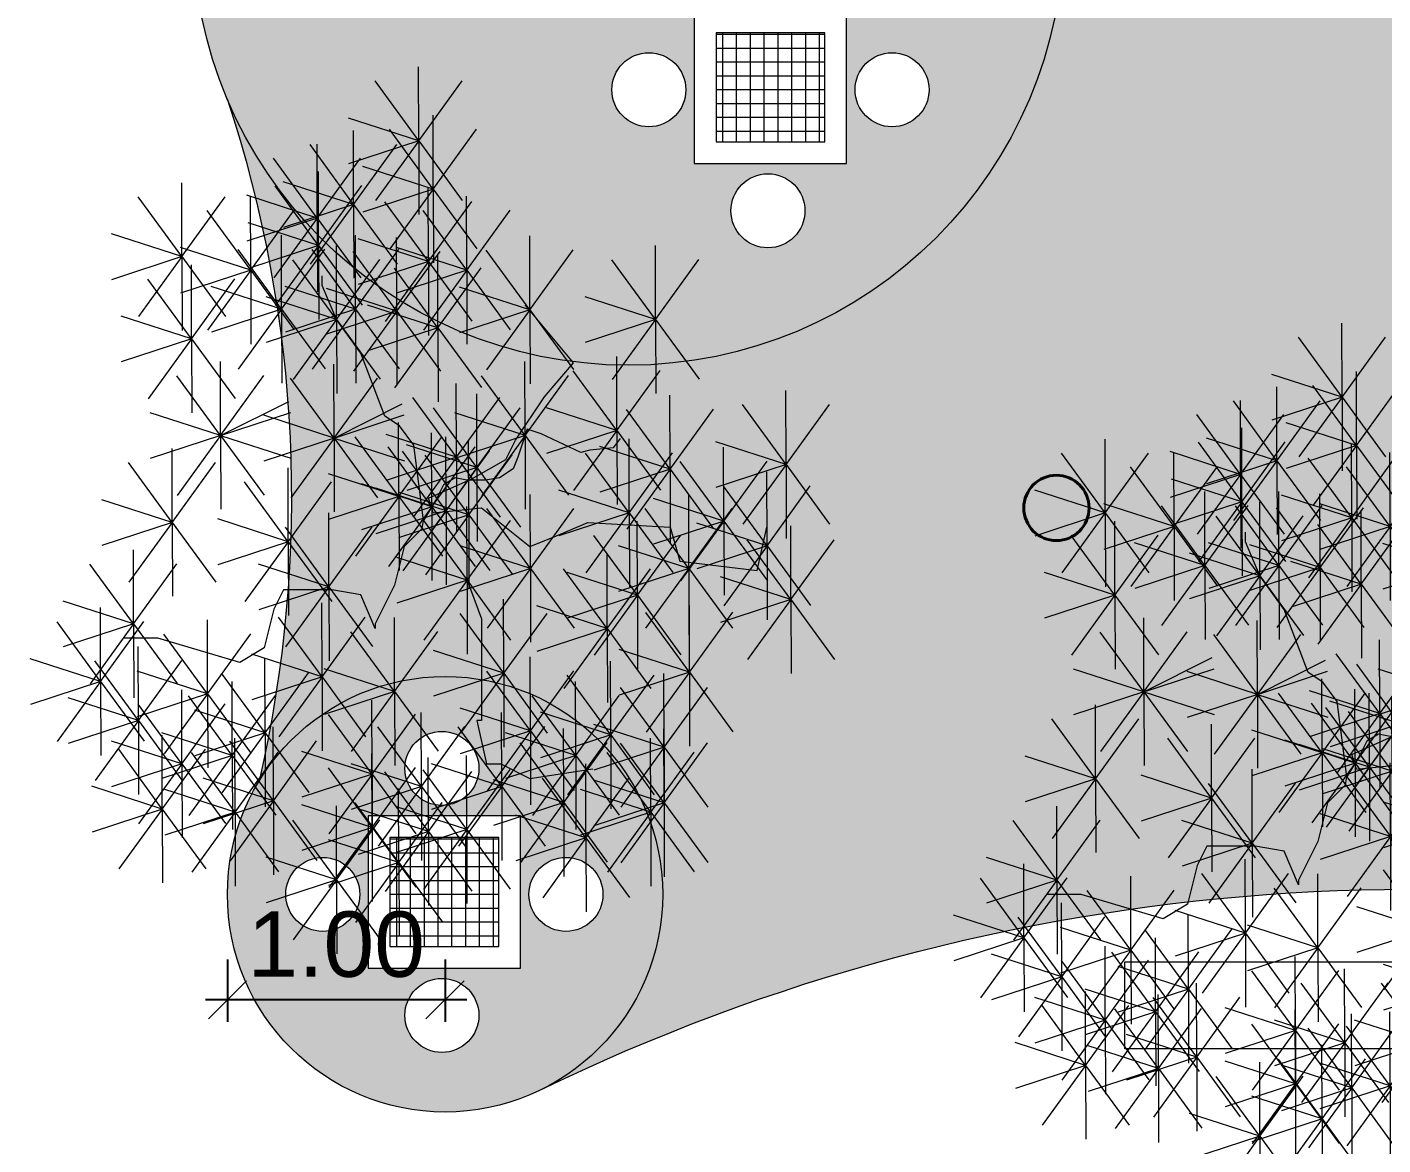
# Model space of a CAD drawing. Header units: metres. Extents: x 929 to 1666, y 1128 to 1372.
# Drawn here: x 1342.66 to 1348.89, y 1134.65 to 1139.79 of the extents above; entities that cross this region are included whole.
import ezdxf

# ---------------------------------------------------------------- set-up
doc = ezdxf.new("R2010")
doc.units = ezdxf.units.M
doc.layers.get('0').update_dxf_attribs({"lineweight": 5})
for name, color, linetype, lineweight in [('KIRYA - COTAS', 7, 'Continuous', 5), ('KIRYA - PAREDE', 7, 'Continuous', 40), ('KIRYA - PAREDE VISTA', 7, 'Continuous', 15), ('KIRYA - PISO', 7, 'Continuous', 5), ('VEGETAÇÃO', 7, 'Continuous', 5)]:
    doc.layers.add(name, color=color, linetype=linetype, lineweight=lineweight)
doc.styles.add('EA_60_1-150', font='swissl.ttf', dxfattribs={"height": 0.225})
doc.styles.add('EA_80_1-150', font='swissl.ttf', dxfattribs={"height": 0.3})
doc.dimstyles.new('1-150', dxfattribs={"dimtxt": 0.225, "dimasz": 0.175, "dimexe": 0.1, "dimexo": 0.3, "dimgap": 0.1, "dimtad": 1, "dimzin": 4, "dimdsep": 46, "dimtxsty": 'EA_60_1-150', "dimblk1": 'OBLIQUE', "dimblk2": 'OBLIQUE', "dimsah": 1, "dimcen": 0.09, "dimdle": 0.1, "dimclrd": 144, "dimclre": 144, "dimclrt": 256, "dimadec": 0, "dimazin": 0, "dimtfac": 1, "dimtofl": 0, "dimtmove": 2, "dimatfit": 3, "dimldrblk": 'OBLIQUE', "dimfxl": 1, "dimtolj": 1, "dimtzin": 0, "dimarcsym": 0})

# ---------------------------------------------------------------- blocks, each defined once
blk = doc.blocks.new('A$C015C14DD')
at = {"layer": 'VEGETAÇÃO', "color": 72, "true_color": 0x6edb00}
for p, q in [((1.147, 2.3994), (1.1465, 2.6176)), ((1.147, 2.3994), (1.0183, 2.5757)), ((1.147, 2.3994), (1.2749, 2.5762)), ((1.147, 2.3994), (0.9393, 2.4664)), ((1.1898, 2.2568), (1.1893, 2.4751)), ((0.9547, 2.2116), (0.9542, 2.4298)), ((1.1898, 2.2568), (1.0612, 2.4331)), ((1.1898, 2.2568), (1.3177, 2.4337)), ((0.9547, 2.2116), (0.8261, 2.3878)), ((0.8473, 2.1713), (0.8468, 2.3895)), ((1.147, 2.3994), (0.9396, 2.3315)), ((0.9547, 2.2116), (1.0826, 2.3884)), ((1.147, 2.3994), (1.0192, 2.2226)), ((1.147, 2.3994), (1.1475, 2.1812)), ((1.147, 2.3994), (1.2757, 2.2232)), ((0.8473, 2.1713), (0.7186, 2.3476)), ((0.8473, 2.1713), (0.9752, 2.3482)), ((1.1898, 2.2568), (0.9821, 2.3238)), ((0.8515, 2.0902), (0.851, 2.3084)), ((0.4477, 2.0573), (0.4472, 2.2755)), ((0.8515, 2.0902), (0.7228, 2.2665)), ((0.9547, 2.2116), (0.747, 2.2785)), ((0.8515, 2.0902), (0.9793, 2.2671)), ((1.1898, 2.2568), (0.9825, 2.1889)), ((1.1898, 2.2568), (1.062, 2.08)), ((1.1756, 2.043), (1.1751, 2.2612)), ((1.1898, 2.2568), (1.1904, 2.0386)), ((1.1898, 2.2568), (1.3185, 2.0806)), ((0.4477, 2.0573), (0.319, 2.2335)), ((0.4477, 2.0573), (0.5755, 2.2341)), ((0.8473, 2.1713), (0.6396, 2.2383)), ((0.6511, 2.0174), (0.6506, 2.2356)), ((0.9547, 2.2116), (0.7473, 2.1437)), ((0.9547, 2.2116), (0.8269, 2.0347)), ((0.9547, 2.2116), (1.0834, 2.0353)), ((0.9547, 2.2116), (0.9552, 1.9934)), ((1.1756, 2.043), (1.0469, 2.2193)), ((1.1756, 2.043), (1.3034, 2.2198)), ((1.2888, 2.0174), (1.2883, 2.2356)), ((0.6511, 2.0174), (0.5224, 2.1936)), ((0.8473, 2.1713), (0.6399, 2.1034)), ((0.6511, 2.0174), (0.7789, 2.1942)), ((0.8473, 2.1713), (0.7194, 1.9945)), ((0.8473, 2.1713), (0.8478, 1.9531)), ((0.8473, 2.1713), (0.976, 1.9951)), ((1.2888, 2.0174), (1.1601, 2.1936)), ((1.2888, 2.0174), (1.4166, 2.1942)), ((0.4477, 2.0573), (0.24, 2.1242)), ((0.8515, 2.0902), (0.6438, 2.1572)), ((0.6511, 2.0174), (0.4434, 2.0843)), ((0.8515, 2.0902), (0.6441, 2.0223)), ((0.8515, 2.0902), (0.7236, 1.9134)), ((0.7422, 1.9021), (0.7417, 2.1203)), ((0.8515, 2.0902), (0.9802, 1.914)), ((0.8515, 2.0902), (0.852, 1.872)), ((0.9044, 1.8719), (0.9039, 2.0902)), ((0.9608, 1.9021), (0.9603, 2.1203)), ((1.1756, 2.043), (0.9679, 2.11)), ((1.2888, 2.0174), (1.0811, 2.0843)), ((1.0823, 1.896), (1.0818, 2.1142)), ((1.4753, 1.9004), (1.4748, 2.1187)), ((1.8464, 1.8719), (1.8459, 2.0902)), ((0.4477, 2.0573), (0.2403, 1.9893)), ((0.4477, 2.0573), (0.3198, 1.8804)), ((0.4477, 2.0573), (0.4482, 1.839)), ((0.4477, 2.0573), (0.5763, 1.881)), ((0.7422, 1.9021), (0.6135, 2.0783)), ((0.7422, 1.9021), (0.87, 2.0789)), ((0.9044, 1.8719), (0.7757, 2.0482)), ((0.9608, 1.9021), (0.8321, 2.0783)), ((0.9044, 1.8719), (1.0322, 2.0488)), ((1.0823, 1.896), (0.9536, 2.0722)), ((0.9608, 1.9021), (1.0887, 2.0789)), ((1.1756, 2.043), (0.9682, 1.9751)), ((1.1756, 2.043), (1.0477, 1.8662)), ((1.0823, 1.896), (1.2101, 2.0728)), ((1.1756, 2.043), (1.1761, 1.8248)), ((1.1756, 2.043), (1.3043, 1.8667)), ((1.2037, 1.8474), (1.2032, 2.0657)), ((1.4753, 1.9004), (1.3466, 2.0767)), ((1.4753, 1.9004), (1.6032, 2.0773)), ((1.8464, 1.8719), (1.7177, 2.0482)), ((1.8464, 1.8719), (1.9743, 2.0488)), ((0.6511, 2.0174), (0.4437, 1.9495)), ((0.4762, 1.8149), (0.4757, 2.0331)), ((0.6511, 2.0174), (0.5232, 1.8405)), ((0.6511, 2.0174), (0.7797, 1.8411)), ((0.6511, 2.0174), (0.6516, 1.7991)), ((1.2037, 1.8474), (1.0751, 2.0237)), ((1.2888, 2.0174), (1.0814, 1.9495)), ((1.2888, 2.0174), (1.1609, 1.8405)), ((1.2037, 1.8474), (1.3316, 2.0243)), ((1.2888, 2.0174), (1.4174, 1.8411)), ((1.2888, 2.0174), (1.2893, 1.7991)), ((0.4762, 1.8149), (0.3475, 1.9912)), ((0.4762, 1.8149), (0.6041, 1.9917)), ((0.7422, 1.9021), (0.5345, 1.969)), ((0.9608, 1.9021), (0.7531, 1.969)), ((1.0823, 1.896), (0.8746, 1.9629)), ((1.4753, 1.9004), (1.2676, 1.9674)), ((0.9044, 1.8719), (0.6967, 1.9389)), ((1.8464, 1.8719), (1.6387, 1.9389)), ((0.4762, 1.8149), (0.2685, 1.8819)), ((0.7422, 1.9021), (0.5348, 1.8341)), ((0.7422, 1.9021), (0.6143, 1.7252)), ((0.7422, 1.9021), (0.8708, 1.7258)), ((0.7422, 1.9021), (0.7427, 1.6838)), ((0.9608, 1.9021), (0.7534, 1.8341)), ((0.9608, 1.9021), (0.8329, 1.7252)), ((1.0823, 1.896), (0.8749, 1.8281)), ((1.0823, 1.896), (0.9544, 1.7191)), ((0.9608, 1.9021), (1.0895, 1.7258)), ((0.9608, 1.9021), (0.9613, 1.6838)), ((1.2037, 1.8474), (0.996, 1.9144)), ((1.0823, 1.896), (1.211, 1.7197)), ((1.0823, 1.896), (1.0828, 1.6778)), ((1.4753, 1.9004), (1.2679, 1.8325)), ((1.4753, 1.9004), (1.3474, 1.7236)), ((1.4753, 1.9004), (1.4758, 1.6822)), ((1.4753, 1.9004), (1.604, 1.7242)), ((0.9044, 1.8719), (0.697, 1.804)), ((0.9044, 1.8719), (0.9049, 1.6537)), ((0.9044, 1.8719), (1.0331, 1.6957)), ((1.2037, 1.8474), (0.9964, 1.7795)), ((1.2037, 1.8474), (1.0759, 1.6706)), ((1.2037, 1.8474), (1.3324, 1.6712)), ((1.2037, 1.8474), (1.2042, 1.6292)), ((1.8464, 1.8719), (1.639, 1.804)), ((1.8464, 1.8719), (1.7185, 1.6951)), ((1.8464, 1.8719), (1.8469, 1.6537)), ((1.8464, 1.8719), (1.9751, 1.6957)), ((0.4762, 1.8149), (0.2688, 1.747)), ((0.4762, 1.8149), (0.3483, 1.6381)), ((0.4762, 1.8149), (0.4767, 1.5967)), ((0.4762, 1.8149), (0.6049, 1.6387)), ((1.7322, 1.544), (1.7317, 1.7623)), ((0.5618, 1.5298), (0.5613, 1.748)), ((0.8972, 1.522), (0.8966, 1.7403)), ((1.461, 1.5298), (1.4605, 1.748)), ((0.5618, 1.5298), (0.4332, 1.706)), ((0.5618, 1.5298), (0.6897, 1.7066)), ((0.8972, 1.522), (0.7685, 1.6983)), ((0.8972, 1.522), (1.025, 1.6989)), ((1.2584, 1.4651), (1.2579, 1.6833)), ((1.461, 1.5298), (1.3323, 1.706)), ((1.461, 1.5298), (1.5889, 1.7066)), ((1.7322, 1.544), (1.6035, 1.7203)), ((1.7322, 1.544), (1.8601, 1.7209)), ((1.2584, 1.4651), (1.3863, 1.6419)), ((1.3191, 1.4347), (1.3186, 1.6529)), ((1.8892, 1.43), (1.8887, 1.6482)), ((2.2318, 1.4442), (2.2313, 1.6625)), ((0.5618, 1.5298), (0.7632, 1.6303)), ((0.8972, 1.522), (1.0985, 1.6226)), ((1.2584, 1.4651), (1.1297, 1.6413)), ((1.3191, 1.4347), (1.1905, 1.611)), ((1.3191, 1.4347), (1.447, 1.6116)), ((1.7322, 1.544), (1.5245, 1.611)), ((1.8892, 1.43), (1.7605, 1.6062)), ((1.8892, 1.43), (2.0171, 1.6068)), ((2.2318, 1.4442), (2.1031, 1.6205)), ((2.2318, 1.4442), (2.3596, 1.6211)), ((0.5618, 1.5298), (0.3541, 1.5967)), ((0.5618, 1.5298), (0.7692, 1.5977)), ((0.8972, 1.522), (0.6895, 1.589)), ((0.8972, 1.522), (1.1045, 1.59)), ((1.0883, 1.3497), (1.0878, 1.568)), ((1.461, 1.5298), (1.2533, 1.5967)), ((0.5618, 1.5298), (0.3545, 1.4619)), ((0.5618, 1.5298), (0.434, 1.3529)), ((0.5618, 1.5298), (0.7695, 1.4628)), ((0.5618, 1.5298), (0.6905, 1.3535)), ((0.5618, 1.5298), (0.5624, 1.3116)), ((0.8972, 1.522), (0.6898, 1.4541)), ((0.8972, 1.522), (0.7693, 1.3452)), ((0.8972, 1.522), (0.8977, 1.3038)), ((0.8972, 1.522), (1.0258, 1.3458)), ((0.8972, 1.522), (1.1049, 1.4551)), ((1.0883, 1.3497), (0.9597, 1.526)), ((1.2584, 1.4651), (1.0507, 1.532)), ((1.0883, 1.3497), (1.2162, 1.5266)), ((1.1855, 1.3194), (1.185, 1.5376)), ((1.228, 1.3073), (1.2275, 1.5255)), ((1.461, 1.5298), (1.2536, 1.4619)), ((1.461, 1.5298), (1.3332, 1.3529)), ((1.461, 1.5298), (1.4615, 1.3116)), ((1.461, 1.5298), (1.5897, 1.3535)), ((1.7322, 1.544), (1.5248, 1.4761)), ((1.7322, 1.544), (1.6044, 1.3672)), ((1.7322, 1.544), (1.7327, 1.3258)), ((1.7322, 1.544), (1.8609, 1.3678)), ((0.4191, 1.2732), (0.4186, 1.4914)), ((1.1855, 1.3194), (1.0568, 1.4957)), ((1.228, 1.3073), (1.0994, 1.4835)), ((1.3191, 1.4347), (1.1114, 1.5017)), ((1.1855, 1.3194), (1.3134, 1.4962)), ((1.228, 1.3073), (1.3559, 1.4841)), ((1.2948, 1.2951), (1.2943, 1.5133)), ((1.8892, 1.43), (1.6815, 1.4969)), ((1.7686, 1.3012), (1.7681, 1.5194)), ((2.2318, 1.4442), (2.0241, 1.5112)), ((2.0479, 1.2769), (2.0474, 1.4951)), ((0.4191, 1.2732), (0.2904, 1.4494)), ((0.4191, 1.2732), (0.547, 1.45)), ((1.2584, 1.4651), (1.051, 1.3971)), ((1.2584, 1.4651), (1.1305, 1.2882)), ((1.2948, 1.2951), (1.1662, 1.4714)), ((1.2584, 1.4651), (1.3871, 1.2888)), ((1.2584, 1.4651), (1.2589, 1.2468)), ((1.2948, 1.2951), (1.4227, 1.472)), ((1.7686, 1.3012), (1.6399, 1.4774)), ((1.7686, 1.3012), (1.8964, 1.478)), ((2.0479, 1.2769), (1.9193, 1.4532)), ((2.2318, 1.4442), (2.0244, 1.3763)), ((2.0479, 1.2769), (2.1758, 1.4538)), ((2.2318, 1.4442), (2.1039, 1.2674)), ((2.2318, 1.4442), (2.2323, 1.226)), ((2.2318, 1.4442), (2.3604, 1.268)), ((0.7617, 1.2161), (0.7612, 1.4344)), ((1.0883, 1.3497), (0.8806, 1.4167)), ((1.3191, 1.4347), (1.1117, 1.3668)), ((1.3191, 1.4347), (1.1913, 1.2579)), ((1.3191, 1.4347), (1.4478, 1.2585)), ((1.3191, 1.4347), (1.3196, 1.2165)), ((1.8892, 1.43), (1.6818, 1.3621)), ((1.8892, 1.43), (1.7614, 1.2531)), ((1.8892, 1.43), (1.8897, 1.2118)), ((1.8892, 1.43), (2.0179, 1.2537)), ((2.1755, 1.2041), (2.175, 1.4223)), ((0.7617, 1.2161), (0.633, 1.3924)), ((0.7617, 1.2161), (0.8895, 1.393)), ((1.1855, 1.3194), (0.9778, 1.3864)), ((1.228, 1.3073), (1.0203, 1.3742)), ((1.2948, 1.2951), (1.0871, 1.3621)), ((1.7686, 1.3012), (1.5609, 1.3681)), ((2.1755, 1.2041), (2.0468, 1.3803)), ((2.1755, 1.2041), (2.3033, 1.3809)), ((0.4191, 1.2732), (0.2114, 1.3401)), ((1.0883, 1.3497), (0.881, 1.2818)), ((1.0883, 1.3497), (0.9605, 1.1729)), ((1.0883, 1.3497), (1.217, 1.1735)), ((1.0883, 1.3497), (1.0889, 1.1315)), ((1.477, 1.1373), (1.4765, 1.3555)), ((2.0479, 1.2769), (1.8402, 1.3439)), ((1.9447, 1.1373), (1.9442, 1.3555)), ((0.7617, 1.2161), (0.554, 1.2831)), ((0.8819, 1.0827), (0.8813, 1.3009)), ((1.1855, 1.3194), (0.9781, 1.2515)), ((1.228, 1.3073), (1.0206, 1.2393)), ((1.1855, 1.3194), (1.0577, 1.1426)), ((1.2948, 1.2951), (1.0875, 1.2272)), ((1.228, 1.3073), (1.1002, 1.1304)), ((1.2948, 1.2951), (1.167, 1.1183)), ((1.1855, 1.3194), (1.3142, 1.1431)), ((1.1855, 1.3194), (1.186, 1.1012)), ((1.228, 1.3073), (1.3567, 1.131)), ((1.228, 1.3073), (1.2285, 1.089)), ((1.2898, 1.1021), (1.2892, 1.3203)), ((1.2948, 1.2951), (1.4235, 1.1189)), ((1.2948, 1.2951), (1.2954, 1.0769)), ((1.477, 1.1373), (1.3484, 1.3136)), ((1.477, 1.1373), (1.6049, 1.3142)), ((1.7686, 1.3012), (1.5612, 1.2333)), ((1.7686, 1.3012), (1.6407, 1.1243)), ((1.7686, 1.3012), (1.8972, 1.1249)), ((1.7686, 1.3012), (1.7691, 1.083)), ((1.9447, 1.1373), (1.816, 1.3136)), ((1.9447, 1.1373), (2.0726, 1.3142)), ((0.4191, 1.2732), (0.2117, 1.2053)), ((0.4191, 1.2732), (0.2913, 1.0963)), ((0.4191, 1.2732), (0.4196, 1.0549)), ((0.4191, 1.2732), (0.5478, 1.0969)), ((0.8819, 1.0827), (0.7532, 1.2589)), ((0.8819, 1.0827), (1.0097, 1.2595)), ((1.2898, 1.1021), (1.4176, 1.2789)), ((1.7929, 1.0584), (1.7924, 1.2766)), ((2.0479, 1.2769), (1.8406, 1.209)), ((2.0479, 1.2769), (1.9201, 1.1001)), ((2.1755, 1.2041), (1.9678, 1.271)), ((2.0479, 1.2769), (2.1766, 1.1007)), ((2.0479, 1.2769), (2.0485, 1.0587)), ((2.246, 1.0451), (2.2455, 1.2633)), ((0.7617, 1.2161), (0.5543, 1.1482)), ((0.7617, 1.2161), (0.6338, 1.0393)), ((0.7617, 1.2161), (0.7622, 0.9979)), ((0.7617, 1.2161), (0.8903, 1.0399)), ((1.477, 1.1373), (1.2693, 1.2043)), ((1.7929, 1.0584), (1.6642, 1.2347)), ((1.9447, 1.1373), (1.737, 1.2043)), ((1.7929, 1.0584), (1.9207, 1.2353)), ((2.1755, 1.2041), (1.9681, 1.1362)), ((2.1755, 1.2041), (2.0476, 1.0272)), ((2.246, 1.0451), (2.1173, 1.2213)), ((2.1755, 1.2041), (2.3042, 1.0278)), ((2.1755, 1.2041), (2.176, 0.9859)), ((2.246, 1.0451), (2.3739, 1.2219)), ((0.3049, 0.9738), (0.3044, 1.192)), ((1.2898, 1.1021), (1.0821, 1.1691)), ((1.7037, 0.9595), (1.7032, 1.1778)), ((0.3049, 0.9738), (0.1763, 1.15)), ((0.3049, 0.9738), (0.4328, 1.1506)), ((0.8819, 1.0827), (0.6741, 1.1496)), ((1.477, 1.1373), (1.2697, 1.0694)), ((1.477, 1.1373), (1.3492, 0.9605)), ((1.477, 1.1373), (1.6057, 0.9611)), ((1.477, 1.1373), (1.4776, 0.9191)), ((1.7037, 0.9595), (1.575, 1.1358)), ((1.7929, 1.0584), (1.5852, 1.1254)), ((1.7037, 0.9595), (1.8315, 1.1364)), ((1.9447, 1.1373), (1.7373, 1.0694)), ((1.9447, 1.1373), (1.8168, 0.9605)), ((1.9447, 1.1373), (2.0734, 0.9611)), ((1.9447, 1.1373), (1.9452, 0.9191)), ((0.8819, 1.0827), (0.6745, 1.0148)), ((0.8819, 1.0827), (0.754, 0.9059)), ((0.8819, 1.0827), (1.0105, 0.9064)), ((0.8819, 1.0827), (0.8824, 0.8645)), ((1.2898, 1.1021), (1.0824, 1.0342)), ((1.2898, 1.1021), (1.1619, 0.9253)), ((1.2898, 1.1021), (1.2903, 0.8839)), ((1.2898, 1.1021), (1.4184, 0.9259)), ((2.246, 1.0451), (2.0383, 1.112)), ((1.3981, 0.8278), (1.3976, 1.046)), ((1.7929, 1.0584), (1.5855, 0.9905)), ((1.7929, 1.0584), (1.665, 0.8816)), ((1.7929, 1.0584), (1.9215, 0.8822)), ((1.7929, 1.0584), (1.7934, 0.8402)), ((1.9463, 0.8312), (1.9458, 1.0495)), ((2.246, 1.0451), (2.0386, 0.9772)), ((2.246, 1.0451), (2.1182, 0.8682)), ((2.246, 1.0451), (2.2465, 0.8269)), ((2.246, 1.0451), (2.3747, 0.8688)), ((0.3049, 0.9738), (0.0972, 1.0407)), ((0.2077, 0.8035), (0.2072, 1.0217)), ((0.8616, 0.817), (0.8611, 1.0352)), ((1.3981, 0.8278), (1.2694, 1.004)), ((1.3981, 0.8278), (1.526, 1.0046)), ((1.7037, 0.9595), (1.496, 1.0265)), ((1.9463, 0.8312), (1.8176, 1.0075)), ((1.9463, 0.8312), (2.0742, 1.0081)), ((0.2077, 0.8035), (0.079, 0.9798)), ((0.3049, 0.9738), (0.0975, 0.9059)), ((0.3049, 0.9738), (0.1771, 0.797)), ((0.2077, 0.8035), (0.3356, 0.9804)), ((0.3049, 0.9738), (0.3054, 0.7556)), ((0.3049, 0.9738), (0.4336, 0.7975)), ((0.5235, 0.7671), (0.523, 0.9853)), ((0.8616, 0.817), (0.7329, 0.9932)), ((0.8616, 0.817), (0.9894, 0.9938)), ((1.0757, 0.7742), (1.0752, 0.9924)), ((0.5235, 0.7671), (0.3948, 0.9433)), ((0.5235, 0.7671), (0.6514, 0.9439)), ((1.0757, 0.7742), (0.947, 0.9505)), ((1.0757, 0.7742), (1.2035, 0.9511)), ((1.7037, 0.9595), (1.4963, 0.8916)), ((1.7037, 0.9595), (1.5758, 0.7827)), ((1.7037, 0.9595), (1.7042, 0.7413)), ((1.7037, 0.9595), (1.8323, 0.7833)), ((0.3192, 0.6887), (0.3187, 0.9069)), ((0.8616, 0.817), (0.6539, 0.8839)), ((1.3981, 0.8278), (1.1904, 0.8947)), ((1.9463, 0.8312), (1.7386, 0.8982)), ((0.2077, 0.8035), (0, 0.8705)), ((0.3192, 0.6887), (0.1905, 0.8649)), ((0.3192, 0.6887), (0.4471, 0.8655)), ((0.6936, 0.6518), (0.6931, 0.87)), ((1.0757, 0.7742), (0.868, 0.8412)), ((1.477, 0.6578), (1.4765, 0.8761)), ((1.7139, 0.6457), (1.7134, 0.8639)), ((0.2077, 0.8035), (0.0003, 0.7356)), ((0.2077, 0.8035), (0.0798, 0.6267)), ((0.2077, 0.8035), (0.3364, 0.6273)), ((0.2077, 0.8035), (0.2082, 0.5853)), ((0.5235, 0.7671), (0.3158, 0.834)), ((0.6936, 0.6518), (0.5649, 0.828)), ((0.5964, 0.585), (0.5959, 0.8032)), ((0.8616, 0.817), (0.6542, 0.7491)), ((0.6936, 0.6518), (0.8214, 0.8286)), ((0.8616, 0.817), (0.7337, 0.6401)), ((0.8616, 0.817), (0.8621, 0.5988)), ((0.8616, 0.817), (0.9903, 0.6407)), ((1.3981, 0.8278), (1.1907, 0.7599)), ((1.3981, 0.8278), (1.2702, 0.6509)), ((1.477, 0.6578), (1.3484, 0.8341)), ((1.3981, 0.8278), (1.5268, 0.6515)), ((1.3981, 0.8278), (1.3986, 0.6096)), ((1.477, 0.6578), (1.6049, 0.8347)), ((1.7139, 0.6457), (1.5852, 0.822)), ((1.6107, 0.585), (1.6102, 0.8032)), ((1.7139, 0.6457), (1.8418, 0.8226)), ((1.9463, 0.8312), (1.7389, 0.7633)), ((1.9463, 0.8312), (1.8184, 0.6544)), ((1.8718, 0.6093), (1.8713, 0.8275)), ((1.9463, 0.8312), (1.9468, 0.613)), ((1.9463, 0.8312), (2.075, 0.655)), ((0.5235, 0.7671), (0.3161, 0.6992)), ((0.5235, 0.7671), (0.3957, 0.5902)), ((0.4477, 0.5604), (0.4472, 0.7786)), ((0.5964, 0.585), (0.4677, 0.7613)), ((0.5235, 0.7671), (0.6522, 0.5908)), ((0.5235, 0.7671), (0.524, 0.5489)), ((0.5964, 0.585), (0.7243, 0.7619)), ((1.0757, 0.7742), (0.8683, 0.7063)), ((1.0757, 0.7742), (0.9478, 0.5974)), ((1.0757, 0.7742), (1.0762, 0.556)), ((1.0757, 0.7742), (1.2043, 0.598)), ((1.6107, 0.585), (1.482, 0.7613)), ((1.6107, 0.585), (1.7385, 0.7619)), ((1.8718, 0.6093), (1.7431, 0.7855)), ((1.8718, 0.6093), (1.9997, 0.7861)), ((0.3192, 0.6887), (0.1115, 0.7556)), ((0.4477, 0.5604), (0.319, 0.7366)), ((0.4477, 0.5604), (0.5755, 0.7372)), ((1.0094, 0.5304), (1.0089, 0.7486)), ((1.477, 0.6578), (1.2693, 0.7248)), ((0.3192, 0.6887), (0.1118, 0.6208)), ((0.3192, 0.6887), (0.1913, 0.5118)), ((0.3192, 0.6887), (0.3197, 0.4704)), ((0.3192, 0.6887), (0.4479, 0.5124)), ((0.6936, 0.6518), (0.4859, 0.7187)), ((1.0094, 0.5304), (0.8807, 0.7066)), ((1.0094, 0.5304), (1.1373, 0.7072)), ((1.1552, 0.494), (1.1546, 0.7122)), ((1.392, 0.494), (1.3915, 0.7122)), ((1.7139, 0.6457), (1.5062, 0.7127)), ((0.5964, 0.585), (0.3887, 0.652)), ((0.3899, 0.4272), (0.3894, 0.6454)), ((0.6936, 0.6518), (0.4862, 0.5839)), ((0.6936, 0.6518), (0.5657, 0.4749)), ((0.6936, 0.6518), (0.8223, 0.4755)), ((0.6936, 0.6518), (0.6941, 0.4335)), ((0.7179, 0.4515), (0.7174, 0.6697)), ((1.1552, 0.494), (1.0265, 0.6702)), ((1.1552, 0.494), (1.283, 0.6708)), ((1.392, 0.494), (1.2633, 0.6702)), ((1.477, 0.6578), (1.2697, 0.5899)), ((1.477, 0.6578), (1.3492, 0.481)), ((1.392, 0.494), (1.5199, 0.6708)), ((1.6107, 0.585), (1.403, 0.652)), ((1.477, 0.6578), (1.6057, 0.4816)), ((1.477, 0.6578), (1.4776, 0.4396)), ((1.7139, 0.6457), (1.5065, 0.5778)), ((1.5752, 0.4463), (1.5747, 0.6645)), ((1.7139, 0.6457), (1.586, 0.4689)), ((1.8718, 0.6093), (1.6641, 0.6762)), ((1.7139, 0.6457), (1.8426, 0.4695)), ((1.7139, 0.6457), (1.7144, 0.4275)), ((1.8718, 0.4454), (1.8713, 0.6636)), ((0.4477, 0.5604), (0.24, 0.6273)), ((0.3899, 0.4272), (0.2612, 0.6035)), ((0.3899, 0.4272), (0.5178, 0.6041)), ((0.7179, 0.4515), (0.5892, 0.6277)), ((0.6047, 0.4178), (0.6042, 0.636)), ((0.7179, 0.4515), (0.8457, 0.6283)), ((1.5752, 0.4463), (1.4465, 0.6226)), ((1.5752, 0.4463), (1.7031, 0.6232)), ((1.8718, 0.6093), (1.6644, 0.5414)), ((1.8718, 0.4454), (1.7431, 0.6217)), ((1.8718, 0.6093), (1.744, 0.4324)), ((1.8321, 0.4178), (1.8316, 0.636)), ((1.8718, 0.4454), (1.9997, 0.6223)), ((1.8718, 0.6093), (2.0005, 0.433)), ((1.8718, 0.6093), (1.8723, 0.3911)), ((0.5964, 0.585), (0.389, 0.5171)), ((0.5964, 0.585), (0.4685, 0.4082)), ((0.6047, 0.4178), (0.476, 0.5941)), ((0.5964, 0.585), (0.7251, 0.4088)), ((0.5964, 0.585), (0.5969, 0.3668)), ((0.6047, 0.4178), (0.7325, 0.5947)), ((1.0094, 0.5304), (0.8017, 0.5973)), ((1.1552, 0.494), (0.9475, 0.5609)), ((1.0094, 0.3726), (1.0089, 0.5908)), ((1.1756, 0.3608), (1.1751, 0.579)), ((1.392, 0.494), (1.1843, 0.5609)), ((1.2888, 0.3665), (1.2883, 0.5847)), ((1.6107, 0.585), (1.4828, 0.4082)), ((1.6107, 0.585), (1.7393, 0.4088)), ((1.6107, 0.585), (1.6112, 0.3668)), ((1.8321, 0.4178), (1.7034, 0.5941)), ((1.8321, 0.4178), (1.96, 0.5947)), ((0.4477, 0.5604), (0.2403, 0.4925)), ((0.4477, 0.5604), (0.3198, 0.3835)), ((0.4477, 0.5604), (0.4482, 0.3421)), ((0.4477, 0.5604), (0.5763, 0.3841)), ((1.0094, 0.5304), (0.802, 0.4625)), ((1.0094, 0.3726), (0.8807, 0.5488)), ((1.0094, 0.5304), (0.8815, 0.3535)), ((1.0094, 0.3726), (1.1373, 0.5494)), ((1.0094, 0.5304), (1.1381, 0.3541)), ((1.0094, 0.5304), (1.0099, 0.3122)), ((1.1756, 0.3608), (1.0469, 0.537)), ((1.2888, 0.3665), (1.1601, 0.5428)), ((1.1756, 0.3608), (1.3034, 0.5376)), ((1.2888, 0.3665), (1.4166, 0.5434)), ((1.641, 0.3422), (1.6405, 0.5605)), ((0.3899, 0.4272), (0.1822, 0.4942)), ((0.6047, 0.4178), (0.397, 0.4848)), ((0.7179, 0.4515), (0.5102, 0.5184)), ((1.1552, 0.494), (0.9478, 0.4261)), ((1.1552, 0.494), (1.0273, 0.3171)), ((1.0883, 0.2694), (1.0878, 0.4876)), ((1.1552, 0.494), (1.2838, 0.3177)), ((1.1552, 0.494), (1.1557, 0.2757)), ((1.392, 0.494), (1.1846, 0.4261)), ((1.392, 0.494), (1.2642, 0.3171)), ((1.5752, 0.4463), (1.3675, 0.5133)), ((1.392, 0.494), (1.5207, 0.3177)), ((1.392, 0.494), (1.3925, 0.2757)), ((1.641, 0.3422), (1.5123, 0.5185)), ((1.8321, 0.4178), (1.6244, 0.4848)), ((1.641, 0.3422), (1.7689, 0.5191)), ((1.8718, 0.4454), (1.6641, 0.5124)), ((0.7179, 0.4515), (0.5105, 0.3836)), ((0.7179, 0.4515), (0.59, 0.2746)), ((0.7179, 0.4515), (0.8465, 0.2752)), ((0.7179, 0.4515), (0.7184, 0.2333)), ((1.0883, 0.2694), (0.9597, 0.4457)), ((1.0883, 0.2694), (1.2162, 0.4463)), ((1.5752, 0.4463), (1.3678, 0.3784)), ((1.5752, 0.4463), (1.4474, 0.2695)), ((1.5752, 0.4463), (1.5757, 0.2281)), ((1.5752, 0.4463), (1.7039, 0.2701)), ((1.8718, 0.4454), (1.6644, 0.3775)), ((1.8718, 0.4454), (1.744, 0.2686)), ((1.8718, 0.4454), (2.0005, 0.2692)), ((1.8718, 0.4454), (1.8723, 0.2272)), ((0.3899, 0.4272), (0.1825, 0.3593)), ((0.3899, 0.4272), (0.262, 0.2504)), ((0.3899, 0.4272), (0.5186, 0.251)), ((0.3899, 0.4272), (0.3904, 0.209)), ((0.6047, 0.4178), (0.3973, 0.3499)), ((0.6047, 0.4178), (0.4768, 0.241)), ((0.6047, 0.4178), (0.6052, 0.1996)), ((0.6047, 0.4178), (0.7333, 0.2416)), ((1.0094, 0.3726), (0.8017, 0.4395)), ((0.9044, 0.2182), (0.9039, 0.4365)), ((1.1756, 0.3608), (0.9679, 0.4277)), ((1.2888, 0.3665), (1.0811, 0.4335)), ((1.641, 0.3422), (1.4333, 0.4092)), ((1.8321, 0.4178), (1.6247, 0.3499)), ((1.8321, 0.4178), (1.7043, 0.241)), ((1.8321, 0.4178), (1.8326, 0.1996)), ((1.8321, 0.4178), (1.9608, 0.2416)), ((0.9044, 0.2182), (0.7757, 0.3945)), ((1.0094, 0.3726), (0.802, 0.3047)), ((1.0094, 0.3726), (0.8815, 0.1957)), ((0.9044, 0.2182), (1.0322, 0.3951)), ((1.1756, 0.3608), (0.9682, 0.2929)), ((1.0094, 0.3726), (1.1381, 0.1963)), ((1.0094, 0.3726), (1.0099, 0.1544)), ((1.1756, 0.3608), (1.0477, 0.1839)), ((1.2888, 0.3665), (1.0814, 0.2986)), ((1.2888, 0.3665), (1.1609, 0.1897)), ((1.1756, 0.3608), (1.1761, 0.1426)), ((1.1756, 0.3608), (1.3043, 0.1845)), ((1.2888, 0.3665), (1.4174, 0.1903)), ((1.2888, 0.3665), (1.2893, 0.1483)), ((1.0883, 0.2694), (0.8806, 0.3364)), ((1.641, 0.3422), (1.4336, 0.2743)), ((1.641, 0.3422), (1.5132, 0.1654)), ((1.641, 0.3422), (1.7697, 0.166)), ((1.641, 0.3422), (1.6415, 0.124)), ((0.9044, 0.2182), (0.6967, 0.2852)), ((1.0883, 0.2694), (0.881, 0.2015)), ((1.0883, 0.2694), (0.9605, 0.0926)), ((1.0883, 0.2694), (1.217, 0.0932)), ((1.0883, 0.2694), (1.0889, 0.0512)), ((0.9044, 0.2182), (0.697, 0.1503)), ((0.9044, 0.2182), (0.7765, 0.0414)), ((0.9044, 0.2182), (0.9049, 0)), ((0.9044, 0.2182), (1.0331, 0.042))]:
    blk.add_line(p, q, dxfattribs=at)
at = {"layer": 'VEGETAÇÃO'}
for p, q in [((0.8616, 1.9717), (0.8616, 2.0002)), ((0.9044, 1.8719), (0.8616, 1.9717)), ((1.6038, 1.7436), (1.461, 1.9147)), ((0.9044, 1.8719), (0.7765, 1.6951)), ((0.9758, 1.7721), (0.9044, 1.8719)), ((1.0471, 1.5868), (0.9758, 1.7721)), ((1.5181, 1.6438), (1.6038, 1.7436)), ((1.4325, 1.5155), (1.5181, 1.6438)), ((1.0899, 1.5583), (1.0471, 1.5868)), ((1.1328, 1.5013), (1.0899, 1.5583)), ((1.4675, 1.5481), (1.4538, 1.507)), ((1.5087, 1.5344), (1.4675, 1.5481)), ((1.6254, 1.4795), (1.5087, 1.5344)), ((1.147, 1.3872), (1.1328, 1.5013)), ((1.4039, 1.4585), (1.4325, 1.5155)), ((1.4538, 1.507), (1.44, 1.4658)), ((1.6528, 1.4864), (1.6254, 1.4795)), ((1.7214, 1.4932), (1.6528, 1.4864)), ((1.742, 1.5207), (1.7214, 1.4932)), ((1.304, 1.4015), (1.4039, 1.4585)), ((1.44, 1.4658), (1.4263, 1.4315)), ((1.1756, 1.3445), (1.304, 1.4015)), ((1.2547, 1.4041), (1.2204, 1.3836)), ((1.2891, 1.3973), (1.2547, 1.4041)), ((1.3851, 1.4041), (1.344, 1.3973)), ((1.4263, 1.4315), (1.3851, 1.4041)), ((1.1611, 1.2784), (1.147, 1.3872)), ((1.2204, 1.3836), (1.1998, 1.3424)), ((1.344, 1.3973), (1.2891, 1.3973)), ((1.1998, 1.3424), (1.1611, 1.2784)), ((1.1898, 1.3017), (1.1756, 1.3445)), ((1.1898, 1.3017), (1.3326, 1.3159)), ((1.3326, 1.3159), (1.4753, 1.2019)), ((1.1576, 1.2552), (1.1611, 1.2784)), ((1.5467, 1.2304), (1.6466, 1.2732)), ((1.6466, 1.2732), (1.8892, 1.2589)), ((1.8892, 1.2589), (1.9178, 1.1591)), ((2.1461, 1.1306), (2.1747, 1.2589)), ((1.4753, 1.2019), (1.5467, 1.2304)), ((1.9178, 1.1591), (2.1461, 1.1306)), ((1.3326, 0.6887), (1.3183, 0.6887)), ((1.3183, 0.6887), (1.3468, 0.5604)), ((1.3468, 0.5604), (1.3897, 0.5604)), ((1.3897, 0.5604), (1.4753, 0.5176)), ((1.4753, 0.5176), (1.6608, 0.5461))]:
    blk.add_line(p, q, dxfattribs=at)
at = {"layer": 'VEGETAÇÃO', "color": 2}
blk.add_line((1.6107, 0.585), (1.4033, 0.5171), dxfattribs=at)
at = {"layer": 'VEGETAÇÃO'}
for points in [[(1.1576, 1.2552), (1.1042, 1.2019), (1.0757, 1.0878), (1.0186, 0.9738), (1.0186, 0.9595), (0.9758, 1.0593), (0.8901, 1.0736), (0.7474, 1.0736), (0.7188, 1.0166), (0.6903, 0.9025), (0.6189, 0.8597), (0.3763, 0.931), (0.3192, 0.931), (0.2764, 0.931)], [(1.1611, 1.2784), (1.2898, 1.1021), (1.3326, 0.9881), (1.3326, 0.931), (1.3326, 0.6887)]]:
    blk.add_lwpolyline(points, dxfattribs=at)
blk = doc.blocks.new('_OBLIQUE')
at = {"color": 0, "linetype": 'ByBlock'}
blk.add_line((-0.5, -0.5), (0.5, 0.5), dxfattribs=at)
blk = doc.blocks.new('*D330')
at = {"layer": 'Defpoints', "color": 0, "transparency": 16777216}
for p in [(1343.5831, 1135.8036), (1344.5831, 1135.8036), (1343.5831, 1135.3183)]:
    blk.add_point(p, dxfattribs=at)
at = {"layer": 'KIRYA - COTAS', "color": 144, "lineweight": -2, "transparency": 16777216}
for p, q in [((1343.5831, 1135.5036), (1343.5831, 1135.2183)), ((1344.5831, 1135.5036), (1344.5831, 1135.2183)), ((1344.6831, 1135.3183), (1343.4831, 1135.3183))]:
    blk.add_line(p, q, dxfattribs=at)
at = {"layer": 'KIRYA - COTAS', "color": 144, "lineweight": -2, "transparency": 16777216, "xscale": 0.175, "yscale": 0.175, "zscale": 0.175, "rotation": 180}
blk.add_blockref('_OBLIQUE', (1343.5831, 1135.3183), dxfattribs=at)
at = {"layer": 'KIRYA - COTAS', "color": 144, "lineweight": -2, "transparency": 16777216, "xscale": 0.175, "yscale": 0.175, "zscale": 0.175}
blk.add_blockref('_OBLIQUE', (1344.5831, 1135.3183), dxfattribs=at)
at = {"layer": 'KIRYA - COTAS', "transparency": 16777216, "insert": (1344.0831, 1135.5725), "char_height": 0.3, "attachment_point": 5, "style": 'EA_80_1-150'}
blk.add_mtext('\\A1;1.00', dxfattribs=at)

msp = doc.modelspace()

# ---------------------------------------------------------------- hatches: boundary and pattern name
at = {"layer": 'KIRYA - PAREDE', "true_color": 0x58ba48}
h = msp.add_hatch(color=85, dxfattribs=at)
h.dxf.hatch_style = 1
h.paths.add_polyline_path([(1348.9324, 1140.5141, -0.202883), (1350.755, 1144.821, -0.143497), (1345.4297, 1142.2328, -0.413556), (1347.4252, 1140.2329, -0.818189), (1343.582, 1139.4565, -0.137534), (1343.7286, 1136.323, -0.758423), (1345.5831, 1135.8036, -0.284766), (1345.028, 1134.908, -0.192105), (1351.7995, 1135.397, -0.261055)])
at = {"layer": 'KIRYA - PAREDE', "true_color": 0xc7c8ca}
h = msp.add_hatch(color=9, dxfattribs=at)
h.dxf.hatch_style = 1
h.paths.add_polyline_path([(1347.4252, 1140.2329, 1), (1343.4252, 1140.2329, 1)])
h.paths.add_polyline_path([(1344.5172, 1140.462, -1), (1344.8572, 1140.462, -1)], flags=16)
h.paths.add_polyline_path([(1344.3487, 1140.6792), (1344.3487, 1141.3792), (1345.0487, 1141.3792), (1345.0487, 1140.6792)], flags=16)
h.paths.add_polyline_path([(1343.9698, 1141.0177, -1), (1344.3098, 1141.0177, -1)], flags=16)
h.paths.add_polyline_path([(1344.4487, 1140.7792), (1344.4487, 1141.2792), (1344.9487, 1141.2792), (1344.9487, 1140.7792)], flags=0)
h.paths.add_polyline_path([(1345.6896, 1139.498, -1), (1345.3496, 1139.498, -1)], flags=16)
h.paths.add_polyline_path([(1345.0875, 1141.0177, -1), (1345.4275, 1141.0177, -1)], flags=16)
h.paths.add_polyline_path([(1345.7284, 1139.8594), (1346.4284, 1139.8594), (1346.4284, 1139.1594), (1345.7284, 1139.1594)], flags=16)
h.paths.add_polyline_path([(1345.8284, 1139.7594), (1346.3284, 1139.7594), (1346.3284, 1139.2594), (1345.8284, 1139.2594)], flags=0)
h.paths.add_polyline_path([(1344.5172, 1141.5964, -1), (1344.8572, 1141.5964, -1)], flags=16)
h.paths.add_polyline_path([(1345.8969, 1140.0766, -1), (1346.2369, 1140.0766, -1)], flags=16)
h.paths.add_polyline_path([(1346.2369, 1138.9422, -1), (1345.8969, 1138.9422, -1)], flags=16)
h.paths.add_polyline_path([(1346.8072, 1139.498, -1), (1346.4672, 1139.498, -1)], flags=16)
h.paths.add_polyline_path([(1343.5831, 1135.8036, 1), (1345.5831, 1135.8036, 1)])
h.paths.add_polyline_path([(1344.9301, 1136.1644), (1344.9301, 1135.4644), (1344.2301, 1135.4644), (1344.2301, 1136.1644)], flags=16)
h.paths.add_polyline_path([(1345.3089, 1135.803, -1), (1344.9689, 1135.803, -1)], flags=16)
h.paths.add_polyline_path([(1344.8301, 1136.0644), (1344.8301, 1135.5644), (1344.3301, 1135.5644), (1344.3301, 1136.0644)], flags=0)
h.paths.add_polyline_path([(1344.3986, 1136.3816, -1), (1344.7386, 1136.3816, -1)], flags=16)
h.paths.add_polyline_path([(1344.7386, 1135.2472, -1), (1344.3986, 1135.2472, -1)], flags=16)
h.paths.add_polyline_path([(1344.1913, 1135.803, -1), (1343.8513, 1135.803, -1)], flags=16)
at = {"layer": 'KIRYA - PAREDE VISTA', "true_color": 0x636466}
h = msp.add_hatch(dxfattribs=at)
h.set_pattern_fill('ANSI37', color=251, scale=0.02, angle=45)
h.set_pattern_definition([(90, (7.21578, -0.38984), (-0.0635, 0), []), (180, (7.21578, -0.38984), (0, -0.0635), [])])
h.paths.add_polyline_path([(1346.3284, 1139.7594), (1345.8284, 1139.7594), (1345.8284, 1139.2594), (1346.3284, 1139.2594)])
h = msp.add_hatch(dxfattribs=at)
h.set_pattern_fill('ANSI37', color=251, scale=0.02, angle=45)
h.set_pattern_definition([(90, (5.717496, -4.08488), (-0.0635, 0), []), (180, (5.717496, -4.08488), (0, -0.0635), [])])
h.paths.add_polyline_path([(1344.8301, 1136.0644), (1344.3301, 1136.0644), (1344.3301, 1135.5644), (1344.8301, 1135.5644)])
at = {"layer": 'KIRYA - PISO', "true_color": 0xf7abae}
h = msp.add_hatch(color=241, dxfattribs=at)
h.dxf.hatch_style = 1
h.paths.add_polyline_path([(1341.4465, 1143.3392), (1339.9721, 1131.5838), (1340.2008, 1131.8006), (1383.2333, 1134.8746), (1383.3721, 1163.338), (1383.5737, 1163.6572)])
h.paths.add_polyline_path([(1381.8626, 1161.3887), (1381.7401, 1136.2717), (1341.5098, 1133.3979), (1342.6484, 1142.4756)], flags=16)
h.paths.add_polyline_path([(1360.1109, 1150.8978), (1363.8489, 1152.7006), (1365.239, 1149.8183), (1361.501, 1148.0155)], flags=0)
h.paths.add_polyline_path([(1360.9324, 1140.5141, -0.585973), (1351.7995, 1135.397, 0.192105), (1345.028, 1134.908, -0.556703), (1343.5831, 1135.8036, -0.137383), (1343.7286, 1136.323, 0.137534), (1343.582, 1139.4565, -0.099995), (1343.4252, 1140.2329, -0.414872), (1345.4297, 1142.2328, 0.143497), (1350.755, 1144.821, -0.662672)], flags=0)
h.paths.add_polyline_path([(1360.2573, 1146.0518, 0.187289), (1364.5864, 1146.3949), (1364.8624, 1146.0521, 0.579071), (1366.2162, 1137.4853), (1365.9966, 1136.1497), (1360.0367, 1135.7239, 0.190676), (1361.9324, 1140.5141, 0.190817), (1360.0341, 1145.307)], flags=0)
h.paths.add_polyline_path([(1359.0997, 1144.6985), (1360.8277, 1140.5265), (1359.0997, 1136.3546), (1354.9277, 1134.6265), (1350.7558, 1136.3546), (1349.0277, 1140.5265), (1350.7558, 1144.6985), (1354.9277, 1146.4265)], flags=0)
h.paths.add_polyline_path([(1352.2128, 1146.9945), (1352.4011, 1146.5969), (1352.0035, 1146.4086), (1351.8152, 1146.8062)], flags=0)
h.paths.add_polyline_path([(1352.1837, 1146.9129), (1352.3195, 1146.626), (1352.0326, 1146.4902), (1351.8968, 1146.7771)], flags=0)
h.paths.add_polyline_path([(1351.6614, 1146.7334), (1351.8497, 1146.3358), (1351.4521, 1146.1475), (1351.2638, 1146.5451)], flags=0)
h.paths.add_polyline_path([(1351.6323, 1146.6519), (1351.7682, 1146.3649), (1351.4812, 1146.2291), (1351.3454, 1146.516)], flags=0)
h.paths.add_polyline_path([(1351.0676, 1146.4499), (1351.2559, 1146.0523), (1350.8583, 1145.8641), (1350.6701, 1146.2617)], flags=0)
h.paths.add_polyline_path([(1351.0385, 1146.3684), (1351.1744, 1146.0815), (1350.8875, 1145.9456), (1350.7516, 1146.2325)], flags=0)
h.paths.add_polyline_path([(1366.5091, 1153.654), (1368.3487, 1154.4387), (1368.5057, 1154.0708), (1366.6661, 1153.2861)], flags=0)
h.paths.add_polyline_path([(1348.7001, 1144.0876), (1348.857, 1143.7197), (1347.0174, 1142.935), (1346.8604, 1143.3029)], flags=0)
h.paths.add_polyline_path([(1346.8072, 1139.498, -1), (1346.4672, 1139.498, -1)], flags=0)
h.paths.add_polyline_path([(1346.2369, 1140.0766, -1), (1345.8969, 1140.0766, -1)], flags=0)
h.paths.add_polyline_path([(1345.4275, 1141.0177, -1), (1345.0875, 1141.0177, -1)], flags=0)
h.paths.add_polyline_path([(1346.4284, 1139.8594), (1346.4284, 1139.1594), (1345.7284, 1139.1594), (1345.7284, 1139.8594)], flags=0)
h.paths.add_polyline_path([(1344.8572, 1141.5964, -1), (1344.5172, 1141.5964, -1)], flags=0)
h.paths.add_polyline_path([(1345.0487, 1141.3792), (1345.0487, 1140.6792), (1344.3487, 1140.6792), (1344.3487, 1141.3792)], flags=0)
h.paths.add_polyline_path([(1346.3284, 1139.7594), (1346.3284, 1139.2594), (1345.8284, 1139.2594), (1345.8284, 1139.7594)], flags=0)
h.paths.add_polyline_path([(1344.9487, 1141.2792), (1344.9487, 1140.7792), (1344.4487, 1140.7792), (1344.4487, 1141.2792)], flags=0)
h.paths.add_polyline_path([(1346.2369, 1138.9422, -1), (1345.8969, 1138.9422, -1)], flags=0)
h.paths.add_polyline_path([(1345.6896, 1139.498, -1), (1345.3496, 1139.498, -1)], flags=0)
h.paths.add_polyline_path([(1344.8572, 1140.462, -1), (1344.5172, 1140.462, -1)], flags=0)
h.paths.add_polyline_path([(1344.3098, 1141.0177, -1), (1343.9698, 1141.0177, -1)], flags=0)
h.paths.add_polyline_path([(1374.4278, 1157.6812), (1374.8254, 1157.8694), (1375.0136, 1157.4718), (1374.6161, 1157.2836)], flags=0)
h.paths.add_polyline_path([(1374.5093, 1157.652), (1374.7962, 1157.7879), (1374.9321, 1157.501), (1374.6452, 1157.3651)], flags=0)
h.paths.add_polyline_path([(1349.7072, 1135.4939), (1349.7072, 1135.0939), (1347.7072, 1135.0939), (1347.7072, 1135.4939)], flags=0)
h.paths.add_polyline_path([(1374.909, 1157.9215), (1375.3065, 1158.1097), (1375.4948, 1157.7121), (1375.0972, 1157.5239)], flags=0)
h.paths.add_polyline_path([(1374.9905, 1157.8923), (1375.2774, 1158.0282), (1375.4133, 1157.7413), (1375.1264, 1157.6054)], flags=0)
h.paths.add_polyline_path([(1375.3847, 1158.1563), (1375.7822, 1158.3446), (1375.9705, 1157.947), (1375.5729, 1157.7587)], flags=0)
h.paths.add_polyline_path([(1375.4662, 1158.1272), (1375.7531, 1158.263), (1375.889, 1157.9761), (1375.6021, 1157.8402)], flags=0)
h.paths.add_polyline_path([(1344.7386, 1136.3816, -1), (1344.3986, 1136.3816, -1)], flags=0)
h.paths.add_polyline_path([(1345.3089, 1135.803, -1), (1344.9689, 1135.803, -1)], flags=0)
h.paths.add_polyline_path([(1344.9301, 1136.1644), (1344.9301, 1135.4644), (1344.2301, 1135.4644), (1344.2301, 1136.1644)], flags=0)
h.paths.add_polyline_path([(1344.8301, 1136.0644), (1344.8301, 1135.5644), (1344.3301, 1135.5644), (1344.3301, 1136.0644)], flags=0)
h.paths.add_polyline_path([(1344.1913, 1135.803, -1), (1343.8513, 1135.803, -1)], flags=0)
h.paths.add_polyline_path([(1344.7386, 1135.2472, -1), (1344.3986, 1135.2472, -1)], flags=0)
h.paths.add_polyline_path([(1377.6361, 1158.9711), (1379.4647, 1159.781), (1379.6267, 1159.4152), (1377.7981, 1158.6053)], flags=0)
h.paths.add_polyline_path([(1381.1253, 1154.5621), (1381.1385, 1156.562), (1381.5385, 1156.5594), (1381.5253, 1154.5594)], flags=0)

# ---------------------------------------------------------------- linework, layer by layer
at = {"layer": 'KIRYA - PAREDE', "color": 32, "true_color": 0xcd6928}
msp.add_circle((1347.3923, 1137.5777), 0.15, dxfattribs=at)
at = {"layer": 'KIRYA - PAREDE VISTA'}
for points in [[(1345.7284, 1139.8594), (1345.7284, 1139.1594), (1346.4284, 1139.1594), (1346.4284, 1139.8594), (1345.7284, 1139.8594)], [(1344.2301, 1136.1644), (1344.2301, 1135.4644), (1344.9301, 1135.4644), (1344.9301, 1136.1644), (1344.2301, 1136.1644)], [(1347.7072, 1135.4939), (1349.7072, 1135.4939), (1349.7072, 1135.0939), (1347.7072, 1135.0939), (1347.7072, 1135.4939)]]:
    msp.add_lwpolyline(points, dxfattribs=at)
for points in [[(1345.8284, 1139.7594), (1345.8284, 1139.2594), (1346.3284, 1139.2594), (1346.3284, 1139.7594)], [(1344.3301, 1136.0644), (1344.3301, 1135.5644), (1344.8301, 1135.5644), (1344.8301, 1136.0644)]]:
    msp.add_lwpolyline(points, close=True, dxfattribs=at)
for centre in [(1345.5196, 1139.498), (1346.6372, 1139.498), (1346.0669, 1138.9422), (1344.5686, 1136.3816), (1344.0213, 1135.803), (1345.1389, 1135.803), (1344.5686, 1135.2472)]:
    msp.add_circle(centre, 0.17, dxfattribs=at)
at = {"layer": 'KIRYA - PISO'}
for points in [[(1343.582, 1139.4565, -0.137534), (1343.7286, 1136.323, -0.137534)], [(1345.0127, 1134.9006, -0.192587), (1351.7995, 1135.397)]]:
    msp.add_lwpolyline(points, format="xyb", dxfattribs=at)
for centre, radius in [((1345.4252, 1140.2329), 2), ((1344.5831, 1135.8036), 1)]:
    msp.add_circle(centre, radius, dxfattribs=at)

# ---------------------------------------------------------------- block references
at = {"layer": 'VEGETAÇÃO', "color": 72, "true_color": 0x6edb00, "xscale": 1.556078378237257, "yscale": 1.556078378237257, "zscale": 1.556078378237257}
for p in [(1342.6773, 1135.5303), (1346.9198, 1134.3532)]:
    msp.add_blockref('A$C015C14DD', p, dxfattribs=at)

# ---------------------------------------------------------------- dimensions: what is measured, and where the dimension line sits
at = {"layer": 'KIRYA - COTAS'}
dim = msp.add_aligned_dim(p1=(1344.5831, 1135.8036), p2=(1343.5831, 1135.8036), distance=0.4853, dimstyle='1-150', override={"dimtxsty": 'EA_80_1-150'}, dxfattribs=at)
dim.commit()
dim.dimension.update_dxf_attribs({"geometry": '*D330', "text_midpoint": (1344.0831, 1135.5725)})

doc.saveas('drawing.dxf')
